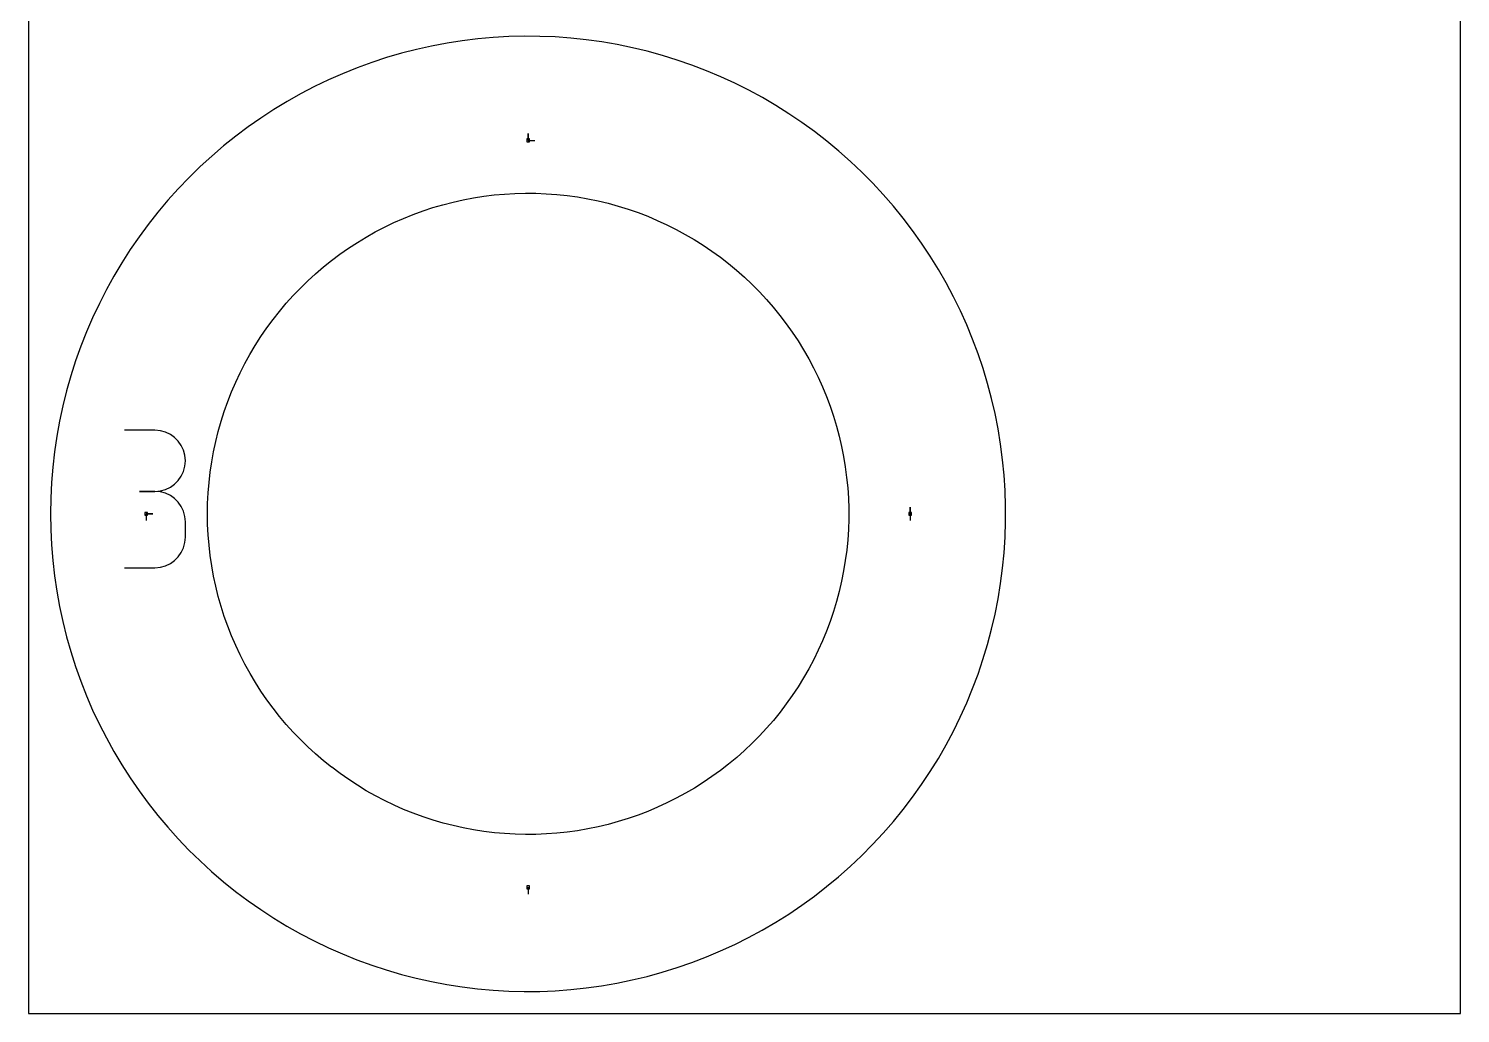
# Model space of a CAD drawing. Extents: x 0 to 300, y 0 to 600.
# Drawn here: x 0 to 300, y 0 to 206.3 of the extents above; entities that cross this region are included whole.
import ezdxf

# ---------------------------------------------------------------- set-up
doc = ezdxf.new("R2010")
doc.units = 0

msp = doc.modelspace()

# ---------------------------------------------------------------- linework, layer by layer
at = {"layer": 'annotation', "color": 1}
for p, q in [((104.651874, 182.903888), (104.651874, 184.332638)), ((104.651874, 182.903888), (104.651874, 184.332638)), ((104.651874, 184.332638), (104.651874, 182.903888)), ((104.651874, 182.903888), (106.080624, 182.903888)), ((26.462527, 122.16018), (20.062184, 122.16018)), ((27.613644, 122.056858), (26.462527, 122.16018)), ((28.696805, 121.7591), (27.613644, 122.056858)), ((29.693995, 121.285218), (28.696805, 121.7591)), ((30.587198, 120.653527), (29.693995, 121.285218)), ((31.358399, 119.882339), (30.587198, 120.653527)), ((31.989582, 118.989966), (31.358399, 119.882339)), ((32.462732, 117.994723), (31.989582, 118.989966)), ((32.759833, 116.914921), (32.462732, 117.994723)), ((32.462732, 113.533456), (32.759833, 114.617448)), ((32.86287, 115.768875), (32.759833, 116.914921)), ((32.759833, 114.617448), (32.86287, 115.768875)), ((32.86287, 115.768875), (32.86287, 115.768875)), ((30.587198, 110.867734), (31.358399, 111.640435)), ((31.358399, 111.640435), (31.989582, 112.535064)), ((31.989582, 112.535064), (32.462732, 113.533456)), ((26.462527, 109.359494), (23.257837, 109.359494)), ((23.257837, 109.359494), (26.462527, 109.359494)), ((26.462527, 109.359494), (27.613644, 109.462841)), ((27.613644, 109.256172), (26.462527, 109.359494)), ((26.462527, 109.359494), (26.462527, 109.359494)), ((27.613644, 109.462841), (28.696805, 109.760773)), ((28.696805, 108.958413), (27.613644, 109.256172)), ((28.696805, 109.760773), (29.693995, 110.235125)), ((29.693995, 108.484532), (28.696805, 108.958413)), ((29.693995, 110.235125), (30.587198, 110.867734)), ((30.587198, 107.852841), (29.693995, 108.484532)), ((31.358399, 107.081652), (30.587198, 107.852841)), ((31.989582, 106.18928), (31.358399, 107.081652)), ((32.462732, 105.194036), (31.989582, 106.18928)), ((32.759833, 104.114235), (32.462732, 105.194036)), ((184.703093, 104.655031), (184.703093, 106.083781)), ((184.703093, 104.655031), (184.703093, 106.083781)), ((184.703093, 106.083781), (184.703093, 104.655031)), ((24.600344, 104.655031), (26.029094, 104.655031)), ((24.600344, 104.655031), (26.029094, 104.655031)), ((26.029094, 104.655031), (24.600344, 104.655031)), ((24.600344, 104.655031), (24.600344, 103.226281)), ((32.86287, 102.968188), (32.759833, 104.114235)), ((32.86287, 99.763498), (32.86287, 102.968188)), ((32.86287, 102.968188), (32.86287, 102.968188)), ((184.703093, 104.655031), (184.703093, 103.226281)), ((32.759833, 98.616975), (32.86287, 99.763498)), ((31.358399, 95.64929), (31.989582, 96.541603)), ((31.989582, 96.541603), (32.462732, 97.536921)), ((32.462732, 97.536921), (32.759833, 98.616975)), ((20.062184, 93.372192), (26.462527, 93.372192)), ((26.462527, 93.372192), (27.613644, 93.475455)), ((26.462527, 93.372192), (26.462527, 93.372192)), ((27.613644, 93.475455), (28.696805, 93.773064)), ((28.696805, 93.773064), (29.693995, 94.246752)), ((29.693995, 94.246752), (30.587198, 94.87825)), ((30.587198, 94.87825), (31.358399, 95.64929)), ((104.651874, 26.406176), (104.651874, 24.977426))]:
    msp.add_line(p, q, dxfattribs=at)
at = {"layer": 'boundary', "color": 5}
for p, q in [((94.09026, 204.166283), (90.856904, 203.769577)), ((97.363424, 204.459165), (94.09026, 204.166283)), ((100.587325, 204.643028), (97.363424, 204.459165)), ((103.87255, 204.722328), (100.587325, 204.643028)), ((107.101231, 204.696056), (103.87255, 204.722328)), ((110.356234, 204.563533), (107.101231, 204.696056)), ((113.633884, 204.322076), (110.356234, 204.563533)), ((116.84468, 203.981096), (113.633884, 204.322076)), ((78.103362, 201.138221), (75.00426, 200.230745)), ((81.28561, 201.957636), (78.103362, 201.138221)), ((84.437287, 202.661579), (81.28561, 201.957636)), ((87.666203, 203.27221), (84.437287, 202.661579)), ((90.856904, 203.769577), (87.666203, 203.27221)), ((120.071344, 203.531785), (116.84468, 203.981096)), ((123.30945, 202.971963), (120.071344, 203.531785)), ((126.500029, 202.312714), (123.30945, 202.971963)), ((129.639361, 201.557669), (126.500029, 202.312714)), ((132.80754, 200.684739), (129.639361, 201.557669)), ((68.848485, 198.098783), (65.799497, 196.873047)), ((71.881978, 199.205984), (68.848485, 198.098783)), ((75.00426, 200.230745), (71.881978, 199.205984)), ((135.891369, 199.726955), (132.80754, 200.684739)), ((138.996037, 198.649741), (135.891369, 199.726955)), ((142.011015, 197.493337), (138.996037, 198.649741)), ((62.844651, 195.570899), (59.907355, 194.161625)), ((65.799497, 196.873047), (62.844651, 195.570899)), ((145.013075, 196.228334), (142.011015, 197.493337)), ((147.972367, 194.866276), (145.013075, 196.228334)), ((56.992419, 192.644425), (54.178375, 191.060208)), ((59.907355, 194.161625), (56.992419, 192.644425)), ((150.885759, 193.408623), (147.972367, 194.866276)), ((153.750159, 191.856906), (150.885759, 193.408623)), ((51.368259, 189.356501), (48.639571, 187.5771)), ((54.178375, 191.060208), (51.368259, 189.356501)), ((156.562537, 190.21278), (153.750159, 191.856906)), ((159.319905, 188.477982), (156.562537, 190.21278)), ((48.639571, 187.5771), (45.99373, 185.726254)), ((162.019426, 186.654304), (159.319905, 188.477982)), ((164.658071, 184.743771), (162.019426, 186.654304)), ((43.385978, 183.773789), (40.843161, 181.73747)), ((45.99373, 185.726254), (43.385978, 183.773789)), ((167.233139, 182.748366), (164.658071, 184.743771)), ((40.843161, 181.73747), (38.368046, 179.619525)), ((169.741896, 180.670198), (167.233139, 182.748366)), ((172.202363, 178.491942), (169.741896, 180.670198)), ((35.962822, 177.421825), (33.61032, 175.127382)), ((38.368046, 179.619525), (35.962822, 177.421825)), ((174.569935, 176.254276), (172.202363, 178.491942)), ((33.61032, 175.127382), (31.354055, 172.777382)), ((176.863616, 173.940534), (174.569935, 176.254276)), ((31.354055, 172.777382), (29.175537, 170.35525)), ((179.080571, 171.553567), (176.863616, 173.940534)), ((181.218663, 169.095705), (179.080571, 171.553567)), ((29.175537, 170.35525), (27.077017, 167.863504)), ((183.258171, 166.592415), (181.218663, 169.095705)), ((25.060833, 165.304923), (23.145874, 162.704991)), ((27.077017, 167.863504), (25.060833, 165.304923)), ((185.232574, 164.001198), (183.258171, 166.592415)), ((23.145874, 162.704991), (21.299619, 160.021103)), ((187.121521, 161.347178), (185.232574, 164.001198)), ((21.299619, 160.021103), (19.541427, 157.278153)), ((188.923125, 158.632993), (187.121521, 161.347178)), ((19.541427, 157.278153), (17.859111, 154.455289)), ((190.649808, 155.836588), (188.923125, 158.632993)), ((17.859111, 154.455289), (16.298075, 151.62887)), ((192.256678, 153.035863), (190.649808, 155.836588)), ((193.797705, 150.133123), (192.256678, 153.035863)), ((16.298075, 151.62887), (14.815735, 148.727545)), ((195.230638, 147.207841), (193.797705, 150.133123)), ((14.815735, 148.727545), (13.416727, 145.754183)), ((196.567846, 144.236928), (195.230638, 147.207841)), ((13.416727, 145.754183), (12.138698, 142.788926)), ((197.797401, 141.25135), (196.567846, 144.236928)), ((12.138698, 142.788926), (10.946289, 139.756738)), ((198.939244, 138.200324), (197.797401, 141.25135)), ((10.946289, 139.756738), (9.853564, 136.688348)), ((199.98951, 135.086122), (198.939244, 138.200324)), ((9.853564, 136.688348), (8.861045, 133.585249)), ((200.929516, 131.967005), (199.98951, 135.086122)), ((8.861045, 133.585249), (7.962361, 130.424377)), ((7.962361, 130.424377), (7.181671, 127.290829)), ((201.760972, 128.847043), (200.929516, 131.967005)), ((7.181671, 127.290829), (6.490579, 124.078272)), ((202.502566, 125.645276), (201.760972, 128.847043)), ((6.490579, 124.078272), (5.915425, 120.900568)), ((203.133947, 122.449357), (202.502566, 125.645276)), ((5.915425, 120.900568), (5.434794, 117.649665)), ((203.657214, 119.263192), (203.133947, 122.449357)), ((5.434794, 117.649665), (5.064425, 114.413185)), ((204.083065, 116.004366), (203.657214, 119.263192)), ((5.064425, 114.413185), (4.801894, 111.194928)), ((204.397916, 112.790903), (204.083065, 116.004366)), ((4.801894, 111.194928), (4.641934, 107.941176)), ((204.610828, 109.511277), (204.397916, 112.790903)), ((204.715934, 106.255579), (204.610828, 109.511277)), ((4.641934, 107.941176), (4.587966, 104.683745)), ((204.715936, 103.026436), (204.715934, 106.255579)), ((4.587966, 104.683745), (4.64053, 101.397827)), ((204.608037, 99.741675), (204.715936, 103.026436)), ((4.64053, 101.397827), (4.799542, 98.144108)), ((204.397958, 96.519667), (204.608037, 99.741675)), ((4.799542, 98.144108), (5.064374, 94.897286)), ((204.076568, 93.248887), (204.397958, 96.519667)), ((5.064374, 94.897286), (5.431494, 91.689275)), ((203.657293, 90.047375), (204.076568, 93.248887)), ((5.431494, 91.689275), (5.906146, 88.466064)), ((203.129357, 86.832737), (203.657293, 90.047375)), ((5.906146, 88.466064), (6.490504, 85.232194)), ((6.490504, 85.232194), (7.168721, 82.075081)), ((202.490561, 83.608885), (203.129357, 86.832737)), ((7.168721, 82.075081), (7.962234, 78.886178)), ((201.761098, 80.463511), (202.490561, 83.608885)), ((7.962234, 78.886178), (8.844478, 75.779698)), ((200.922221, 77.315674), (201.761098, 80.463511)), ((8.844478, 75.779698), (9.8438, 72.649182)), ((199.972112, 74.169477), (200.922221, 77.315674)), ((9.8438, 72.649182), (10.935615, 69.580477)), ((198.929303, 71.083202), (199.972112, 74.169477)), ((10.935615, 69.580477), (12.127192, 66.547831)), ((197.797581, 68.059184), (198.929303, 71.083202)), ((12.127192, 66.547831), (13.41656, 63.556258)), ((196.55701, 65.046842), (197.797581, 68.059184)), ((13.41656, 63.556258), (14.790552, 60.633905)), ((195.219129, 62.076649), (196.55701, 65.046842)), ((14.790552, 60.633905), (16.283974, 57.706718)), ((193.771846, 59.126271), (195.219129, 62.076649)), ((16.283974, 57.706718), (17.858954, 54.855046)), ((192.256878, 56.274558), (193.771846, 59.126271)), ((17.858954, 54.855046), (19.51135, 52.080596)), ((190.620552, 53.42435), (192.256878, 56.274558)), ((19.51135, 52.080596), (21.283154, 49.312909)), ((188.907454, 50.653461), (190.620552, 53.42435)), ((21.283154, 49.312909), (23.128692, 46.628402)), ((187.10525, 47.940038), (188.907454, 50.653461)), ((23.128692, 46.628402), (25.06052, 44.005541)), ((183.258436, 42.717968), (185.215514, 45.286473)), ((185.215514, 45.286473), (187.10525, 47.940038)), ((25.06052, 44.005541), (27.059087, 41.469313)), ((181.200768, 40.192388), (183.258436, 42.717968)), ((27.059087, 41.469313), (29.156871, 38.976966)), ((179.06197, 37.735121), (181.200768, 40.192388)), ((29.156871, 38.976966), (31.334617, 36.554296)), ((31.334617, 36.554296), (33.590116, 34.203716)), ((176.844256, 35.348695), (179.06197, 37.735121)), ((33.590116, 34.203716), (35.921216, 31.927544)), ((172.160598, 30.779936), (174.550112, 33.035802)), ((174.550112, 33.035802), (176.844256, 35.348695)), ((35.921216, 31.927544), (38.345971, 29.709438)), ((169.720224, 28.621908), (172.160598, 30.779936)), ((38.345971, 29.709438), (40.82055, 27.590709)), ((40.82055, 27.590709), (43.362796, 25.553647)), ((167.210898, 26.544456), (169.720224, 28.621908)), ((43.362796, 25.553647), (45.969913, 23.600474)), ((161.995867, 22.639843), (164.635281, 24.549793)), ((164.635281, 24.549793), (167.210898, 26.544456)), ((45.969913, 23.600474), (48.639225, 21.733194)), ((48.639225, 21.733194), (51.343909, 19.96944)), ((159.295917, 20.816983), (161.995867, 22.639843)), ((51.343909, 19.96944), (54.12888, 18.27879)), ((54.12888, 18.27879), (56.991973, 16.665883)), ((153.725243, 17.439658), (156.538078, 19.082983)), ((156.538078, 19.082983), (159.295917, 20.816983)), ((56.991973, 16.665883), (59.855997, 15.174131)), ((59.855997, 15.174131), (62.818138, 13.750845)), ((147.946627, 14.431938), (150.860415, 15.888762)), ((150.860415, 15.888762), (153.725243, 17.439658)), ((62.818138, 13.750845), (65.799028, 12.437213)), ((65.799028, 12.437213), (68.794868, 11.231836)), ((142.011398, 11.816883), (144.98696, 13.070726)), ((144.98696, 13.070726), (147.946627, 14.431938)), ((68.794868, 11.231836), (71.881497, 10.104246)), ((71.881497, 10.104246), (74.949417, 9.096355)), ((74.949417, 9.096355), (78.102965, 8.171957)), ((132.752941, 8.60934), (135.891759, 9.583229)), ((135.891759, 9.583229), (138.942598, 10.640824)), ((138.942598, 10.640824), (142.011398, 11.816883)), ((78.102965, 8.171957), (81.229868, 7.365835)), ((81.229868, 7.365835), (84.436788, 6.648596)), ((84.436788, 6.648596), (87.609608, 6.047616)), ((87.609608, 6.047616), (90.856495, 5.540536)), ((120.043179, 5.774357), (123.253846, 6.327566)), ((123.253846, 6.327566), (126.472382, 6.990704)), ((126.472382, 6.990704), (129.639855, 7.752518)), ((129.639855, 7.752518), (132.752941, 8.60934)), ((90.856495, 5.540536), (94.061404, 5.14732)), ((94.061404, 5.14732), (97.306247, 4.85508)), ((97.306247, 4.85508), (100.586913, 4.667047)), ((100.586913, 4.667047), (103.815248, 4.5882)), ((103.815248, 4.5882), (107.10174, 4.614018)), ((107.10174, 4.614018), (110.327918, 4.745387)), ((110.327918, 4.745387), (113.576938, 4.982868)), ((113.576938, 4.982868), (116.845186, 5.329031)), ((116.845186, 5.329031), (120.043179, 5.774357))]:
    msp.add_line(p, q, dxfattribs=at)
at = {"layer": 'frame', "color": 5}
for p, q in [((0, 600), (0, 0)), ((300, 0), (300, 600)), ((0, 0), (300, 0))]:
    msp.add_line(p, q, dxfattribs=at)
at = {"layer": 'hole', "color": 5}
for p, q in [((104.937624, 183.189638), (104.366124, 183.189638)), ((104.366124, 183.189638), (104.366124, 182.618138)), ((104.937624, 182.618138), (104.937624, 183.189638)), ((104.366124, 182.618138), (104.937624, 182.618138)), ((93.212666, 170.856367), (95.392778, 171.196841)), ((95.392778, 171.196841), (97.563478, 171.463158)), ((97.563478, 171.463158), (99.741829, 171.658701)), ((99.741829, 171.658701), (101.905963, 171.782111)), ((101.905963, 171.782111), (104.092311, 171.836133)), ((104.092311, 171.836133), (106.298326, 171.818818)), ((106.298326, 171.818818), (108.464418, 171.730627)), ((108.464418, 171.730627), (110.664897, 171.569781)), ((110.664897, 171.569781), (112.839671, 171.33883)), ((112.839671, 171.33883), (114.986537, 171.039894)), ((114.986537, 171.039894), (117.142176, 170.668479)), ((80.581113, 167.375901), (82.635509, 168.12641)), ((82.635509, 168.12641), (84.713293, 168.809655)), ((84.713293, 168.809655), (86.811714, 169.424766)), ((86.811714, 169.424766), (88.929429, 169.971352)), ((88.929429, 169.971352), (91.082813, 170.452969)), ((91.082813, 170.452969), (93.212666, 170.856367)), ((117.142176, 170.668479), (119.303109, 170.223265)), ((119.303109, 170.223265), (121.429614, 169.711832)), ((121.429614, 169.711832), (123.538215, 169.131491)), ((123.538215, 169.131491), (125.608558, 168.488483)), ((125.608558, 168.488483), (127.693396, 167.766439)), ((74.59706, 164.738163), (76.551119, 165.676378)), ((76.551119, 165.676378), (78.55227, 166.55894)), ((78.55227, 166.55894), (80.581113, 167.375901)), ((127.693396, 167.766439), (129.717195, 166.990214)), ((129.717195, 166.990214), (131.732935, 166.141516)), ((131.732935, 166.141516), (133.720201, 165.227543)), ((133.720201, 165.227543), (135.693585, 164.240915)), ((68.881598, 161.520552), (70.751536, 162.654953)), ((70.751536, 162.654953), (72.640583, 163.718417)), ((72.640583, 163.718417), (74.59706, 164.738163)), ((135.693585, 164.240915), (137.59948, 163.208451)), ((137.59948, 163.208451), (139.487916, 162.105208)), ((139.487916, 162.105208), (141.339764, 160.940862)), ((63.492144, 157.748953), (65.241842, 159.060551)), ((65.241842, 159.060551), (67.049583, 160.325891)), ((67.049583, 160.325891), (68.881598, 161.520552)), ((141.339764, 160.940862), (143.168321, 159.706326)), ((143.168321, 159.706326), (144.939745, 158.423721)), ((60.124633, 154.957809), (61.785649, 156.380774)), ((61.785649, 156.380774), (63.492144, 157.748953)), ((144.939745, 158.423721), (146.653135, 157.096034)), ((146.653135, 157.096034), (148.338054, 155.701126)), ((56.945987, 151.953572), (58.510849, 153.481557)), ((58.510849, 153.481557), (60.124633, 154.957809)), ((148.338054, 155.701126), (149.990859, 154.239572)), ((149.990859, 154.239572), (151.566834, 152.750925)), ((53.982251, 148.763942), (55.444743, 150.389969)), ((55.444743, 150.389969), (56.945987, 151.953572)), ((151.566834, 152.750925), (153.121037, 151.184916)), ((153.121037, 151.184916), (154.609828, 149.582891)), ((51.208115, 145.357533), (52.561342, 147.07581)), ((52.561342, 147.07581), (53.982251, 148.763942)), ((154.609828, 149.582891), (156.033138, 147.947669)), ((156.033138, 147.947669), (157.427306, 146.237485)), ((49.911554, 143.596136), (51.208115, 145.357533)), ((157.427306, 146.237485), (158.752754, 144.497944)), ((158.752754, 144.497944), (160.020919, 142.716151)), ((47.494059, 139.951838), (48.683545, 141.809901)), ((48.683545, 141.809901), (49.911554, 143.596136)), ((160.020919, 142.716151), (161.219694, 140.91017)), ((45.318486, 136.15743), (46.375373, 138.072318)), ((46.375373, 138.072318), (47.494059, 139.951838)), ((161.219694, 140.91017), (162.369818, 139.049911)), ((162.369818, 139.049911), (163.458781, 137.153198)), ((44.33279, 134.22681), (45.318486, 136.15743)), ((163.458781, 137.153198), (164.485422, 135.222047)), ((164.485422, 135.222047), (165.448813, 133.258179)), ((42.529355, 130.220799), (43.394484, 132.229654)), ((43.394484, 132.229654), (44.33279, 134.22681)), ((165.448813, 133.258179), (166.355534, 131.246763)), ((41.725588, 128.172866), (42.529355, 130.220799)), ((166.355534, 131.246763), (167.188363, 129.224542)), ((167.188363, 129.224542), (167.948116, 127.194472)), ((40.332544, 124.04091), (40.997666, 126.124493)), ((40.997666, 126.124493), (41.725588, 128.172866)), ((167.948116, 127.194472), (168.648326, 125.122172)), ((39.735617, 121.936808), (40.332544, 124.04091)), ((168.648326, 125.122172), (169.286137, 123.010186)), ((169.286137, 123.010186), (169.844355, 120.915594)), ((39.211584, 119.833463), (39.735617, 121.936808)), ((169.844355, 120.915594), (170.339081, 118.785222)), ((38.362706, 115.543119), (38.748819, 117.676357)), ((38.748819, 117.676357), (39.211584, 119.833463)), ((170.339081, 118.785222), (170.76421, 116.639852)), ((38.041214, 113.360113), (38.362706, 115.543119)), ((170.76421, 116.639852), (171.119333, 114.481477)), ((171.119333, 114.481477), (171.406475, 112.29378)), ((37.616926, 109.026596), (37.793153, 111.187073)), ((37.793153, 111.187073), (38.041214, 113.360113)), ((171.406475, 112.29378), (171.619725, 110.117346)), ((37.509834, 106.822607), (37.616926, 109.026596)), ((171.619725, 110.117346), (171.760778, 107.954276)), ((37.474557, 104.655411), (37.509834, 106.822607)), ((171.760778, 107.954276), (171.832615, 105.768384)), ((171.832615, 105.768384), (171.833255, 103.580988)), ((24.886094, 104.940781), (24.314594, 104.940781)), ((24.314594, 104.940781), (24.314594, 104.369281)), ((24.314594, 104.369281), (24.886094, 104.369281)), ((24.886094, 104.369281), (24.886094, 104.940781)), ((37.511089, 102.449186), (37.474557, 104.655411)), ((37.616888, 100.284037), (37.511089, 102.449186)), ((171.833255, 103.580988), (171.762062, 101.375681)), ((184.988843, 104.940781), (184.417343, 104.940781)), ((184.417343, 104.940781), (184.417343, 104.369281)), ((184.417343, 104.369281), (184.988843, 104.369281)), ((184.988843, 104.369281), (184.988843, 104.940781)), ((37.794678, 98.104155), (37.616888, 100.284037)), ((171.619789, 99.193474), (171.408428, 97.036103)), ((171.762062, 101.375681), (171.619789, 99.193474)), ((38.046192, 95.911945), (37.794678, 98.104155)), ((171.408428, 97.036103), (171.125021, 94.867166)), ((38.362599, 93.767542), (38.046192, 95.911945)), ((38.756159, 91.59659), (38.362599, 93.767542)), ((171.125021, 94.867166), (170.768075, 92.689803)), ((39.211459, 89.477164), (38.756159, 91.59659)), ((170.343579, 90.544279), (169.849474, 88.413715)), ((170.768075, 92.689803), (170.343579, 90.544279)), ((39.740177, 87.354906), (39.211459, 89.477164)), ((40.337695, 85.250992), (39.740177, 87.354906)), ((169.849474, 88.413715), (169.286342, 86.300606)), ((41.003374, 83.16765), (40.337695, 85.250992)), ((168.660196, 84.225023), (167.955109, 82.134311)), ((169.286342, 86.300606), (168.660196, 84.225023)), ((41.731744, 81.119826), (41.003374, 83.16765)), ((42.536296, 79.071564), (41.731744, 81.119826)), ((167.955109, 82.134311), (167.18857, 80.086052)), ((43.410232, 77.045438), (42.536296, 79.071564)), ((166.363163, 78.081793), (165.465355, 76.087054)), ((167.18857, 80.086052), (166.363163, 78.081793)), ((44.332541, 75.083764), (43.410232, 77.045438)), ((45.327039, 73.135837), (44.332541, 75.083764)), ((165.465355, 76.087054), (164.494812, 74.105716)), ((46.384423, 71.221318), (45.327039, 73.135837)), ((163.468719, 72.174217), (162.380307, 70.277148)), ((164.494812, 74.105716), (163.468719, 72.174217)), ((47.513944, 69.326035), (46.384423, 71.221318)), ((48.683226, 67.500647), (47.513944, 69.326035)), ((162.380307, 70.277148), (161.23072, 68.416518)), ((49.922258, 65.698339), (48.683226, 67.500647)), ((160.021262, 66.594404), (158.764381, 64.828419)), ((161.23072, 68.416518), (160.021262, 66.594404)), ((51.219297, 63.937325), (49.922258, 65.698339)), ((52.585529, 62.204566), (51.219297, 63.937325)), ((157.439391, 63.088433), (156.058258, 61.392223)), ((158.764381, 64.828419), (157.439391, 63.088433)), ((53.994658, 60.532342), (52.585529, 62.204566)), ((55.444341, 58.920528), (53.994658, 60.532342)), ((156.058258, 61.392223), (154.610209, 59.727593)), ((56.959077, 57.342837), (55.444341, 58.920528)), ((58.524366, 55.815299), (56.959077, 57.342837)), ((153.134666, 58.139791), (151.594643, 56.586276)), ((154.610209, 59.727593), (153.134666, 58.139791)), ((60.138532, 54.339522), (58.524366, 55.815299)), ((61.799886, 52.917078), (60.138532, 54.339522)), ((149.991301, 55.070898), (148.36767, 53.634292)), ((151.594643, 56.586276), (149.991301, 55.070898)), ((63.491409, 51.561673), (61.799886, 52.917078)), ((63.50656, 51.549533), (63.491409, 51.561673)), ((65.272876, 50.227041), (63.50656, 51.549533)), ((146.668918, 52.226274), (144.940206, 50.886686)), ((148.36767, 53.634292), (146.668918, 52.226274)), ((67.065412, 48.973864), (65.272876, 50.227041)), ((68.897772, 47.77971), (67.065412, 48.973864)), ((141.372318, 48.390431), (139.505187, 47.214971)), ((143.184549, 49.615475), (141.372318, 48.390431)), ((144.940206, 50.886686), (143.184549, 49.615475)), ((70.751023, 46.6554), (68.897772, 47.77971)), ((72.67386, 45.573618), (70.751023, 46.6554)), ((74.596528, 44.572169), (72.67386, 45.573618)), ((135.694093, 45.069409), (133.755347, 44.099395)), ((137.617046, 46.111138), (135.694093, 45.069409)), ((139.505187, 47.214971), (137.617046, 46.111138)), ((76.568162, 43.625488), (74.596528, 44.572169)), ((78.569558, 42.743495), (76.568162, 43.625488)), ((80.598596, 41.927115), (78.569558, 42.743495)), ((129.735896, 42.327035), (127.693938, 41.543821)), ((131.751398, 43.176346), (129.735896, 42.327035)), ((133.755347, 44.099395), (131.751398, 43.176346)), ((82.653127, 41.177206), (80.598596, 41.927115)), ((84.73086, 40.494621), (82.653127, 41.177206)), ((86.829853, 39.879973), (84.73086, 40.494621)), ((88.966723, 39.329734), (86.829853, 39.879973)), ((91.082252, 38.857209), (88.966723, 39.329734)), ((119.322577, 39.09146), (117.180476, 38.648842)), ((121.448925, 39.60353), (119.322577, 39.09146)), ((123.538769, 40.178735), (121.448925, 39.60353)), ((125.645612, 40.833756), (123.538769, 40.178735)), ((127.693938, 41.543821), (125.645612, 40.833756)), ((93.250408, 38.447174), (91.082252, 38.857209)), ((95.411172, 38.110978), (93.250408, 38.447174)), ((97.582199, 37.845233), (95.411172, 38.110978)), ((99.741255, 37.651408), (97.582199, 37.845233)), ((101.924829, 37.526856), (99.741255, 37.651408)), ((104.130922, 37.473613), (101.924829, 37.526856)), ((106.298931, 37.491264), (104.130922, 37.473613)), ((108.50322, 37.581652), (106.298931, 37.491264)), ((110.684794, 37.742381), (108.50322, 37.581652)), ((112.840237, 37.971296), (110.684794, 37.742381)), ((115.006331, 38.272937), (112.840237, 37.971296)), ((117.180476, 38.648842), (115.006331, 38.272937)), ((104.937624, 26.691926), (104.366124, 26.691926)), ((104.366124, 26.691926), (104.366124, 26.120426)), ((104.366124, 26.120426), (104.937624, 26.120426)), ((104.937624, 26.120426), (104.937624, 26.691926))]:
    msp.add_line(p, q, dxfattribs=at)

doc.saveas('drawing.dxf')
